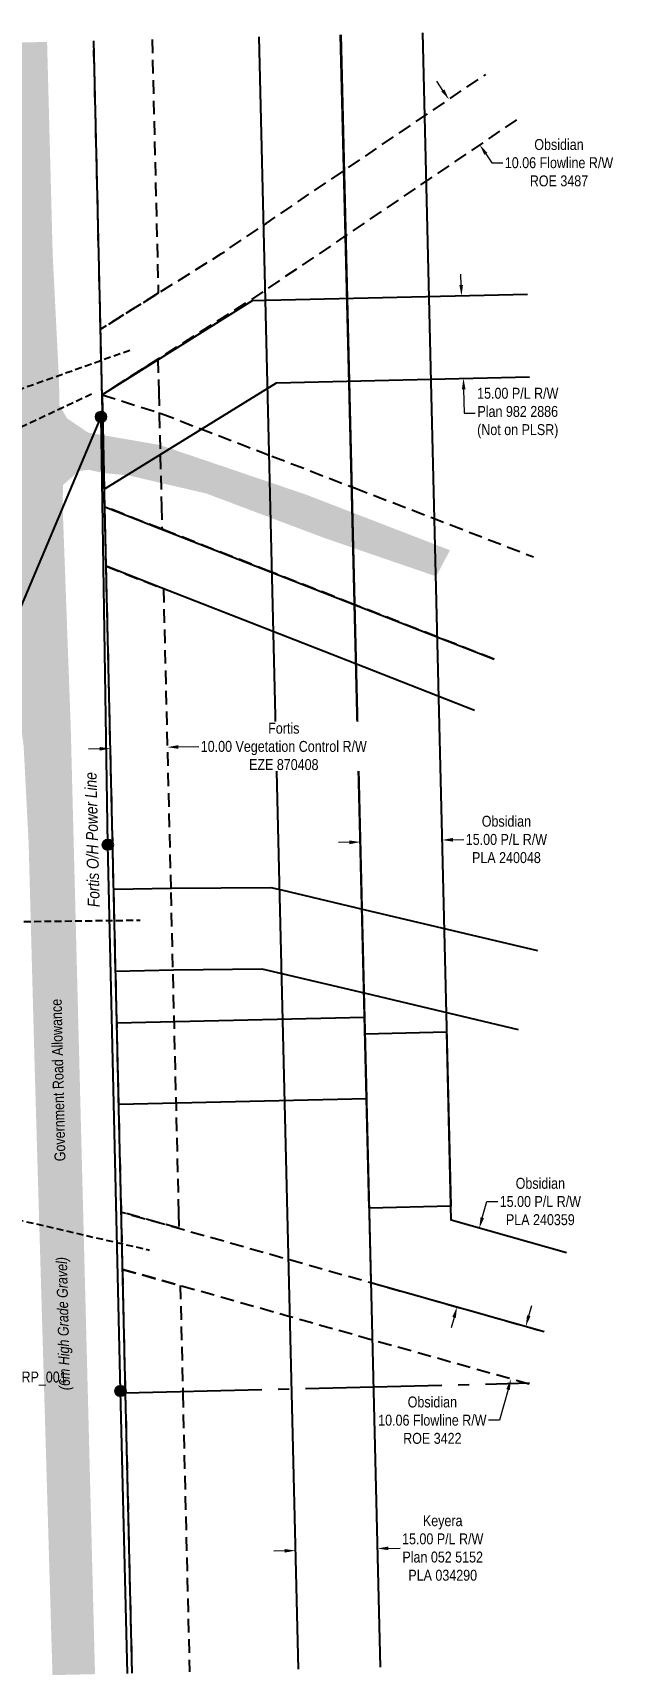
# Model space of a CAD drawing. Extents: x 610158 to 618425, y 5897307 to 5901062.
# Drawn here: x 611205 to 611737, y 5898237 to 5899743 of the extents above; entities that cross this region are included whole.
import ezdxf
from ezdxf.enums import TextEntityAlignment as Align

# ---------------------------------------------------------------- set-up
doc = ezdxf.new("R2010")
doc.units = 0
doc.header["$LTSCALE"] = 5
doc.header["$PDSIZE"] = 0.5
for name, pattern in [('foc-ACCESSROAD', [3.75, 2.5, -1.25]), ('foc-FLOWLINE', [3.75, 2.5, -1.25]), ('foc-QUARTERLINE', [33, 25, -3, 2, -3]), ('POWERLINE5', [7.8, 2.4, -0.6, 0.6, -0.6, 0.6, -0.6, 2.4]), ('UG_PIPE', [1.875, 1.25, -0.625])]:
    doc.linetypes.add(name, pattern=pattern)
doc.layers.get('Defpoints').update_dxf_attribs({"color": 9})
for name, color, linetype in [('35', 37, 'Continuous'), ('AS-PIPE-UG', 44, 'UG_PIPE'), ('AS-POWER', 104, 'foc-POWER'), ('AS-POWER-EXISTING', 72, 'POWERLINE5'), ('AS-POWER-EXISTING-PP', 72, 'Continuous'), ('AS-ROADS', 254, 'Continuous'), ('C-RW', 13, 'Continuous'), ('C-WS', 13, 'foc-ACCESSROAD'), ('F-EZE', 190, 'foc-FLOWLINE'), ('F-RW', 190, 'Continuous'), ('L-ROAD-T', 7, 'Continuous'), ('L-SEC', 7, 'Continuous'), ('L-SECQ', 8, 'foc-QUARTERLINE')]:
    doc.layers.add(name, color=color, linetype=linetype)
for name, color, linetype, lineweight in [('C-AR-T', 13, 'Continuous', 9), ('C-FLOWLINE-T', 13, 'Continuous', 9), ('C-RW-T', 13, 'Continuous', 9), ('F-EZE-T', 190, 'Continuous', 9), ('F-RW-T', 190, 'Continuous', 9), ('T-TEXT', 48, 'Continuous', 18)]:
    doc.layers.add(name, color=color, linetype=linetype, lineweight=lineweight)
doc.styles.add('100L', font='ARIALN.TTF', dxfattribs={"height": 11})
doc.styles.add('80', font='ARIALN.TTF', dxfattribs={"height": 10})
doc.styles.add('80CG', font='ARIALN.TTF', dxfattribs={"height": 10})
doc.styles.add('80L', font='ARIALN.TTF', dxfattribs={"height": 10})
doc.styles.add('80LS', font='ARIALNI.TTF', dxfattribs={"height": 10})
doc.styles.add('foc-LtypeFont', font='ARIALN.TTF', dxfattribs={"height": 7.35})
doc.linetypes.add('foc-POWER', pattern='A,6,-1,["P",foc-LtypeFont,S=0.2,R=0,X=-0.625,Y=-0.75],-1.24,4', length=12.24)
doc.dimstyles.new('Compass 5 000', dxfattribs={"dimscale": 5, "dimtxt": 9, "dimasz": 2, "dimexe": 0.2, "dimexo": 0.0625, "dimgap": 0.5, "dimtad": 0, "dimtih": 1, "dimtoh": 1, "dimzin": 0, "dimdsep": 46, "dimtxsty": '80CG', "dimcen": 0.1, "dimse1": 1, "dimse2": 1, "dimclrd": 256, "dimclrt": 256, "dimaunit": 1, "dimadec": 4, "dimazin": 0, "dimtfac": 0.06, "dimtofl": 0, "dimtmove": 0, "dimatfit": 1, "dimfxl": 0.2, "dimtolj": 1, "dimtzin": 0, "dimlwd": -1, "dimarcsym": 0})

# ---------------------------------------------------------------- blocks, each defined once
blk = doc.blocks.new('POWERPOLE')
h = blk.add_hatch(color=255)
edge = h.paths.add_edge_path()
edge.add_arc((0, 0), 0.96, 0, 360)
at = {"linetype": 'Continuous'}
for p, q in [((0.68, -0.68), (-0.68, 0.68)), ((-0.68, -0.68), (0.68, 0.68))]:
    blk.add_line(p, q, dxfattribs=at)
blk.add_circle((0, 0), 0.96, dxfattribs=at)
blk = doc.blocks.new('*D472')
at = {"layer": 'C-FLOWLINE-T', "transparency": 16777216}
for p, q in [((611581, 5899690.5), (611575.4, 5899698.8)), ((611620.4, 5899632.4), (611626, 5899624.1)), ((611626, 5899624.1), (611636, 5899624.1))]:
    blk.add_line(p, q, dxfattribs=at)
for points in [[(611582.4, 5899691.5), (611579.6, 5899689.6), (611586.6, 5899682.2)], [(611621.8, 5899633.3), (611619.1, 5899631.4), (611614.8, 5899640.6)]]:
    blk.add_solid(points, dxfattribs=at)
at = {"layer": 'Defpoints', "color": 0, "transparency": 16777216}
for p in [(611591.5, 5899685.6), (611619.7, 5899644), (611614.8, 5899640.6)]:
    blk.add_point(p, dxfattribs=at)
at = {"layer": 'C-FLOWLINE-T', "transparency": 16777216, "insert": (611687.5, 5899624.1), "char_height": 10, "attachment_point": 5, "style": '80CG'}
blk.add_mtext('\\A1;Obsidian\\P10.06 Flowline R/W\\PROE 3487', dxfattribs=at)
blk = doc.blocks.new('*D473')
at = {"layer": 'C-RW-T', "transparency": 16777216}
for p, q in [((611617.2, 5898656.8), (611621.3, 5898671.6)), ((611621.3, 5898671.6), (611631.3, 5898671.6)), ((611591.3, 5898565.4), (611588.6, 5898555.7))]:
    blk.add_line(p, q, dxfattribs=at)
for points in [[(611615.6, 5898657.2), (611618.8, 5898656.3), (611614.4, 5898647.2)], [(611589.7, 5898565.8), (611592.9, 5898564.9), (611594, 5898575)]]:
    blk.add_solid(points, dxfattribs=at)
at = {"layer": 'Defpoints', "color": 0, "transparency": 16777216}
for p in [(611614.4, 5898647.2), (611614.6, 5898647.1), (611594.2, 5898574.9)]:
    blk.add_point(p, dxfattribs=at)
at = {"layer": 'C-RW-T', "transparency": 16777216, "insert": (611670.4, 5898671.6), "char_height": 10, "attachment_point": 5, "style": '80CG'}
blk.add_mtext('\\A1;Obsidian\\P15.00 P/L R/W\\PPLA 240359', dxfattribs=at)
blk = doc.blocks.new('*D474')
at = {"layer": 'C-RW-T', "transparency": 16777216}
for p, q in [((611495.4, 5899001), (611485.4, 5899000.8)), ((611590.3, 5899003.3), (611600.3, 5899003.6))]:
    blk.add_line(p, q, dxfattribs=at)
for points in [[(611495.3, 5899002.7), (611495.4, 5898999.3), (611505.4, 5899001.3)], [(611590.2, 5899005), (611590.3, 5899001.7), (611580.3, 5899003.1)]]:
    blk.add_solid(points, dxfattribs=at)
at = {"layer": 'Defpoints', "color": 0, "transparency": 16777216}
for p in [(611505, 5899014.6), (611579.9, 5899016.4), (611580.3, 5899003.1)]:
    blk.add_point(p, dxfattribs=at)
at = {"layer": 'C-RW-T', "transparency": 16777216, "insert": (611639.3, 5899003.6), "char_height": 10, "attachment_point": 5, "style": '80CG'}
blk.add_mtext('\\A1;Obsidian\\P15.00 P/L R/W\\PPLA 240048', dxfattribs=at)
blk = doc.blocks.new('*D477')
at = {"layer": 'Defpoints', "color": 0, "transparency": 16777216}
for p in [(611610.6, 5899502.3), (611599.9, 5899426.5), (611612.4, 5899426.8)]:
    blk.add_point(p, dxfattribs=at)
at = {"layer": 'F-RW-T', "transparency": 16777216}
for p, q in [((611597.9, 5899512), (611597.6, 5899522)), ((611600.1, 5899416.5), (611600.6, 5899394.6)), ((611600.6, 5899394.6), (611610.6, 5899394.6))]:
    blk.add_line(p, q, dxfattribs=at)
for points in [[(611599.5, 5899512.1), (611596.2, 5899512), (611598.1, 5899502)], [(611601.8, 5899416.5), (611598.5, 5899416.4), (611599.9, 5899426.5)]]:
    blk.add_solid(points, dxfattribs=at)
at = {"layer": 'F-RW-T', "transparency": 16777216, "insert": (611649.7, 5899394.6), "char_height": 10, "attachment_point": 5, "style": '80CG'}
blk.add_mtext('\\A1;15.00 P/L R/W\\PPlan 982 2886\\P(Not on PLSR)', dxfattribs=at)
blk = doc.blocks.new('*D484')
at = {"layer": 'C-AR-T', "transparency": 16777216}
for p, q in [((611659.8, 5898566.8), (611662.5, 5898576.4)), ((611640.8, 5898499.2), (611632.9, 5898471.1)), ((611632.9, 5898471.1), (611622.9, 5898471.1))]:
    blk.add_line(p, q, dxfattribs=at)
for points in [[(611658.2, 5898567.3), (611661.4, 5898566.4), (611657.1, 5898557.2)], [(611639.2, 5898499.7), (611642.4, 5898498.8), (611643.5, 5898508.9)]]:
    blk.add_solid(points, dxfattribs=at)
at = {"layer": 'Defpoints', "color": 0, "transparency": 16777216}
for p in [(611614.3, 5898569.2), (611600.7, 5898520.9), (611643.5, 5898508.9)]:
    blk.add_point(p, dxfattribs=at)
at = {"layer": 'C-AR-T', "transparency": 16777216, "insert": (611571.4, 5898471.1), "char_height": 10, "attachment_point": 5, "style": '80CG'}
blk.add_mtext('\\A1;Obsidian\\P10.06 Flowline R/W\\PROE 3422', dxfattribs=at)
blk = doc.blocks.new('*D485')
at = {"layer": 'Defpoints', "color": 0, "transparency": 16777216}
for p in [(611446, 5898352.2), (611521, 5898354), (611521, 5898353.4)]:
    blk.add_point(p, dxfattribs=at)
at = {"layer": 'F-RW-T', "transparency": 16777216}
for p, q in [((611436, 5898351.3), (611426.1, 5898351.1)), ((611531, 5898353.6), (611541.8, 5898353.9))]:
    blk.add_line(p, q, dxfattribs=at)
for points in [[(611436, 5898353), (611436.1, 5898349.7), (611446, 5898351.6)], [(611531, 5898355.3), (611531, 5898352), (611521, 5898353.4)]]:
    blk.add_solid(points, dxfattribs=at)
at = {"layer": 'F-RW-T', "transparency": 16777216, "insert": (611580.9, 5898353.9), "char_height": 10, "attachment_point": 5, "style": '80CG'}
blk.add_mtext('\\A1;Keyera\\P15.00 P/L R/W\\PPlan 052 5152\\PPLA 034290', dxfattribs=at)
blk = doc.blocks.new('*D486')
at = {"layer": 'Defpoints', "color": 0, "transparency": 16777216}
for p in [(611275.4, 5899124), (611327.5, 5899125.2), (611328.4, 5899088.2)]:
    blk.add_point(p, dxfattribs=at)
at = {"layer": 'F-EZE-T', "transparency": 16777216}
for p, q in [((611266.3, 5899086.7), (611256.3, 5899086.5)), ((611338.4, 5899088.5), (611357.3, 5899088.9))]:
    blk.add_line(p, q, dxfattribs=at)
for points in [[(611266.3, 5899088.4), (611266.4, 5899085.1), (611276.3, 5899087)], [(611338.4, 5899090.1), (611338.4, 5899086.8), (611328.4, 5899088.2)]]:
    blk.add_solid(points, dxfattribs=at)
at = {"layer": 'F-EZE-T', "transparency": 16777216, "insert": (611435.2, 5899088.9), "char_height": 10, "attachment_point": 5, "style": '80CG', "bg_fill": 3, "box_fill_scale": 1.1, "bg_fill_color": 256, "bg_fill_true_color": 13158600, "bg_fill_transparency": 0}
blk.add_mtext('\\A1;Fortis\\P10.00 Vegetation Control R/W\\PEZE 870408', dxfattribs=at)

msp = doc.modelspace()

# ---------------------------------------------------------------- hatches: boundary and pattern name
at = {"layer": 'AS-ROADS'}
h = msp.add_hatch(color=256, dxfattribs=at)
h.dxf.hatch_style = 1
h.paths.add_polyline_path([(611223.14, 5898237.346), (611262.141, 5898238.286), (611239.834, 5899108.157), (611232.416, 5899310.349), (611232.853, 5899328.676), (611239.836, 5899334.785), (611246.822, 5899341.33), (611255.988, 5899342.64), (611269.957, 5899339.584), (611293.093, 5899337.403), (611364.247, 5899320.821), (611473.188, 5899279.764), (611574.898, 5899244.856), (611587.557, 5899268.856), (611455.245, 5899319.961), (611321.668, 5899365.34), (611255.753, 5899376.686), (611236.547, 5899389.776), (611229.562, 5899401.557), (611229.124, 5899425.12), (611223.359, 5899539.251), (611218.203, 5899734.941), (611180.757, 5899734.037), (611191.382, 5899289.352), (611193.779, 5899254.749), (611190.264, 5899239.821), (611181.761, 5899221.808), (611165.651, 5899205.215), (611145.614, 5899195.027), (611092.944, 5899190.695), (611014.434, 5899184.327), (610904.43, 5899173.872), (610886.545, 5899172.51), (610867.921, 5899172.741), (610852.054, 5899182.164), (610835.96, 5899218.71), (610812.689, 5899273.722), (610799.353, 5899277.63), (610790.845, 5899274.871), (610747.553, 5899274.871), (610728.008, 5899270.504), (610687.539, 5899267.516), (610676.042, 5899258.551), (610679.031, 5899234.648), (610682.939, 5899141.909), (610671.868, 5899110.335), (610657.613, 5899099.532), (610656.233, 5899084.132), (610654.163, 5899076.317), (610651.633, 5899070.111), (610652.094, 5899062.066), (610655.772, 5899058.848), (610661.752, 5899058.848), (610668.419, 5899059.538), (610684.286, 5899054.712), (610685.434, 5899048.964), (610694.863, 5899043.448), (610754.666, 5899046.121), (610796.084, 5899051.39), (610824.311, 5899048.383), (610835.648, 5899045.84), (610836.813, 5898974.278), (610839.59, 5898943.519), (610834.963, 5898924.554), (610836.817, 5898900.678), (610830.801, 5898881.25), (610819.459, 5898871), (610808.816, 5898868.919), (610797.48, 5898863.137), (610786.837, 5898848.335), (610770.629, 5898806.857), (610760.911, 5898778.18), (610761.605, 5898757.134), (610769.933, 5898738.169), (610786.592, 5898725.448), (610794.689, 5898721.517), (610821.983, 5898701.814), (610840.141, 5898692.505), (610855.039, 5898689.015), (610870.869, 5898691.11), (610876.455, 5898700.883), (610878.086, 5898718.801), (610868.541, 5898740.908), (610865.98, 5898759.523), (610870.403, 5898786.517), (610877.182, 5898816.632), (610884.863, 5898826.172), (610891.149, 5898847.813), (610895.571, 5898854.794), (610905.116, 5898851.071), (610921.588, 5898847.36), (610944.752, 5898844.981), (610965.168, 5898847.726), (610999.23, 5898858.303), (611018.706, 5898873.088), (611050.062, 5898907.688), (611072.487, 5898952.108), (611085.665, 5898991.924), (611091.587, 5899005.814), (611110.443, 5899071.444), (611127.053, 5899111.615), (611136.162, 5899130.896), (611143.664, 5899136.252), (611155.185, 5899141.074), (611169.384, 5899141.609), (611177.421, 5899137.325), (611185.191, 5899128.754), (611190.014, 5899120.184), (611194.835, 5899103.313), (611196.71, 5899089.12), (611201.289, 5899000.904), (611206.831, 5898794.29)])

# ---------------------------------------------------------------- linework, layer by layer
at = {"layer": 'AS-PIPE-UG', "flags": 128}
for points in [[(611294.111, 5899452.001), (611162.8, 5899405.344), (611084.215, 5899395.527), (611075.623, 5899388.7), (611073.989, 5899322.11), (611069.645, 5899217.994), (611053.051, 5899116.667)], [(611258.954, 5899411.936), (611167.539, 5899368.982), (611066.056, 5899367.113), (610965.104, 5899361.675), (610848.053, 5899336.534), (610772.381, 5899334.05), (610702.207, 5899326.768), (610640.815, 5899322.999), (610635.137, 5899316.442), (610635.297, 5899226.81), (610634.468, 5899137.374), (610634.793, 5899092.156), (610704.012, 5899086.573)], [(610704.911, 5899070.454), (610566.583, 5899064.716), (610558.486, 5899011.971), (610557.197, 5898958.885), (610582.522, 5898855.214), (610652.791, 5898741.882), (610744.342, 5898666.35), (610892.936, 5898664.805), (611067.706, 5898665.91), (611194.438, 5898654.284), (611312.08, 5898627.144)], [(610706.486, 5899055.729), (610707.211, 5899043.814), (610711.914, 5898932.32), (610768.708, 5898924.793), (610889.522, 5898922.724), (610986.426, 5898920.585), (611096.83, 5898927.327), (611303.393, 5898929.626)]]:
    msp.add_lwpolyline(points, dxfattribs=at)
at = {"layer": 'AS-POWER', "flags": 128}
for points in [[(610930.3, 5899054.565), (611124.903, 5899052.566), (611267.641, 5899391.12)], [(611273.889, 5898998.782), (611267.641, 5899391.12)], [(611292.061, 5898239.007), (611285.504, 5898497.902), (611273.889, 5898998.782)]]:
    msp.add_lwpolyline(points, dxfattribs=at)
at = {"layer": 'C-RW', "flags": 128}
for points in [[(611562.242, 5899743.252), (611570.037, 5899423.159), (611588.428, 5898667.238), (611513.479, 5898665.439), (611495.089, 5899421.334), (611487.293, 5899741.441)], [(611694.268, 5898624.604), (611588.736, 5898654.437), (611584.581, 5898826.857), (611509.631, 5898825.051), (611515.12, 5898597.279), (611673.858, 5898552.407)]]:
    msp.add_lwpolyline(points, dxfattribs=at)
at = {"layer": 'C-RW'}
for points in [[(611610.021, 5899121.953), (611500.305, 5899164.901), (611424.518, 5899194.569), (611322.862, 5899234.358), (611272.359, 5899254.129), (611271.047, 5899308.673), (611321.548, 5899288.901), (611423.168, 5899249.119), (611498.955, 5899219.458), (611628.107, 5899168.901)], [(611650.465, 5898829.168), (611510.471, 5898862.257), (611434.988, 5898880.108), (611415.25, 5898884.743), (611334.004, 5898883.826), (611281.059, 5898882.649), (611279.289, 5898957.967), (611332.194, 5898959.097), (611423.431, 5898959.625), (611433.077, 5898957.364), (611508.58, 5898939.418), (611667.668, 5898901.667)]]:
    msp.add_lwpolyline(points, dxfattribs=at)
at = {"layer": 'C-RW', "flags": 128}
msp.add_lwpolyline([(611282.167, 5898835.518), (611509.255, 5898840.681), (611511.06, 5898765.759), (611283.928, 5898760.595), (611282.167, 5898835.518)], close=True, dxfattribs=at)
at = {"layer": 'C-WS', "flags": 128}
for points in [[(611648.596, 5899663.552), (611494.296, 5899558.878), (611420.469, 5899508.792), (611404.847, 5899498.194), (611321.512, 5899445.115), (611268.629, 5899411.457), (611267.217, 5899471.511), (611320.08, 5899504.544), (611378.183, 5899540.86), (611418.991, 5899568.546), (611492.822, 5899618.628), (611620.37, 5899705.158)], [(611660.216, 5898504.149), (611514.239, 5898545.25), (611438.693, 5898566.618), (611336.901, 5898595.41), (611287.483, 5898609.388), (611286.276, 5898662.008), (611335.664, 5898648.038), (611437.421, 5898619.257), (611516.945, 5898596.764), (611673.858, 5898552.407)]]:
    msp.add_lwpolyline(points, dxfattribs=at)
at = {"layer": 'C-WS'}
msp.add_lwpolyline([(611628.107, 5899168.901), (611498.955, 5899219.458), (611423.168, 5899249.119), (611323.555, 5899288.116), (611271.047, 5899308.673), (611268.629, 5899411.457), (611322.732, 5899394.284), (611424.269, 5899355.174), (611500.051, 5899325.983), (611664.251, 5899262.731)], dxfattribs=at)
at = {"layer": 'F-EZE'}
for points in [[(611314.479, 5899737.267), (611320.08, 5899504.544), (611267.217, 5899471.511), (611261, 5899735.975)], [(611296.268, 5898239.108), (611287.483, 5898609.388), (611340.253, 5898594.494), (611342.643, 5898495.162), (611348.761, 5898240.373)]]:
    msp.add_lwpolyline(points, dxfattribs=at)
for points in [[(611323.048, 5899309.087), (611323.555, 5899288.116), (611271.047, 5899308.673), (611268.629, 5899411.457), (611319.803, 5899444.028), (611320.528, 5899413.853), (611321.023, 5899393.197), (611323.048, 5899309.087)], [(611338.675, 5898661.212), (611339.016, 5898647.09), (611286.276, 5898662.008), (611272.359, 5899254.129), (611324.902, 5899233.559), (611331.6, 5898955.12), (611333.409, 5898879.849), (611338.675, 5898661.212)]]:
    msp.add_lwpolyline(points, close=True, dxfattribs=at)
at = {"layer": 'F-RW'}
for points in [[(611448.668, 5898242.78), (611431.899, 5898938.686), (611412.587, 5899739.637)], [(611487.394, 5899741.444), (611506.849, 5898940.492), (611523.619, 5898244.587)]]:
    msp.add_lwpolyline(points, dxfattribs=at)
at = {"layer": 'F-RW', "flags": 128}
msp.add_lwpolyline([(611658.58, 5899503.437), (611406.329, 5899497.535), (611268.629, 5899411.457), (611270.669, 5899324.715), (611428.383, 5899422.428), (611660.347, 5899427.91)], dxfattribs=at)
at = {"layer": 'L-SEC', "flags": 128}
for points in [[(611290.143, 5898496.205), (611261, 5899735.975)], [(611296.25, 5898239.108), (611290.143, 5898496.23)]]:
    msp.add_lwpolyline(points, dxfattribs=at)
at = {"layer": 'L-SECQ', "flags": 128}
msp.add_lwpolyline([(611290.141, 5898496.282), (611660.533, 5898505.272)], dxfattribs=at)

# ---------------------------------------------------------------- block references
at = {"layer": 'AS-POWER-EXISTING', "xscale": 4.998132549999968, "yscale": 4.998132549999968, "zscale": 4.998132549999968}
for p in [(611273.889, 5898998.782), (611285.504, 5898497.902)]:
    msp.add_blockref('POWERPOLE', p, dxfattribs=at)
at = {"layer": 'AS-POWER-EXISTING-PP', "color": 3, "xscale": 4.996216116036321, "yscale": 4.996216116036321, "zscale": 4.996216116036321}
msp.add_blockref('POWERPOLE', (611267.641, 5899391.12), dxfattribs=at)

# ---------------------------------------------------------------- texts
at = {"layer": '35', "color": 3, "style": '80'}
msp.add_attdef('RP_001', (611194.782, 5898505.724), 'RP', height=9.9963, dxfattribs=at)
at = {"layer": 'AS-POWER', "insert": (611255.465, 5898941.386), "char_height": 10.9884, "attachment_point": 1, "rotation": 91.361605, "style": '100L'}
msp.add_mtext_dynamic_manual_height_columns('\\A1;{\\fArial Narrow|b0|i1|c0|p34;Fortis O/H Power Line}', width=152.22463, gutter_width=54.981, heights=[0], dxfattribs=at)
at = {"layer": 'L-ROAD-T', "style": '80L'}
msp.add_text('Government Road Allowance', height=9.99627, rotation=91.360705, dxfattribs=at).set_placement((611228.296, 5898782.981), align=Align.MIDDLE_CENTER)
at = {"layer": 'T-TEXT', "style": '80LS'}
msp.add_text('(6m High Grade Gravel)', height=9.99627, rotation=91.360705, dxfattribs=at).set_placement((611232.851, 5898559.679), align=Align.MIDDLE_CENTER)

# ---------------------------------------------------------------- dimensions: what is measured, and where the dimension line sits
at = {"layer": 'C-AR-T', "color": 6}
dim = msp.add_linear_dim(base=(611643.488, 5898508.859), p1=(611614.284, 5898569.248), p2=(611600.675, 5898520.913), angle=254.274837, text='Obsidian\\P10.06 Flowline R/W\\PROE 3422', dimstyle='Compass 5 000', dxfattribs=at)
dim.commit()
dim.dimension.update_dxf_attribs({"geometry": '*D484', "text_midpoint": (611571.365, 5898471.108), "dimtype": 161})
at = {"layer": 'C-FLOWLINE-T', "color": 6}
dim = msp.add_linear_dim(base=(611614.817, 5899640.637), p1=(611591.508, 5899685.578), p2=(611619.733, 5899643.972), angle=304.152334, text='Obsidian\\P10.06 Flowline R/W\\PROE 3487', dimstyle='Compass 5 000', dxfattribs=at)
dim.commit()
dim.dimension.update_dxf_attribs({"geometry": '*D472', "text_midpoint": (611687.539, 5899624.086), "dimtype": 161})
at = {"layer": 'C-RW-T', "color": 6}
for base, p1, p2, angle, text, picture, middle in [((611580.257, 5899003.081), (611505.05, 5899014.583), (611579.933, 5899016.404), 1.393661, 'Obsidian\\P15.00 P/L R/W\\PPLA 240048', '*D474', (611639.337, 5899003.567)), ((611614.437, 5898647.172), (611594.182, 5898574.93), (611614.592, 5898647.128), 74.214779, 'Obsidian\\P15.00 P/L R/W\\PPLA 240359', '*D473', (611670.431, 5898671.606))]:
    dim = msp.add_linear_dim(base=base, p1=p1, p2=p2, angle=angle, text=text, dimstyle='Compass 5 000', dxfattribs=at)
    dim.commit()
    dim.dimension.update_dxf_attribs({"geometry": picture, "text_midpoint": middle, "dimtype": 161})
at = {"layer": 'F-RW-T', "color": 6}
for base, p1, p2, angle, text, picture, middle in [((611599.888, 5899426.481), (611610.619, 5899502.315), (611612.404, 5899426.777), 271.353878, '15.00 P/L R/W\\PPlan 982 2886\\P(Not on PLSR)', '*D477', (611649.726, 5899394.623)), ((611520.997, 5898353.393), (611446.031, 5898352.223), (611520.981, 5898354.029), 1.380375, 'Keyera\\P15.00 P/L R/W\\PPlan 052 5152\\PPLA 034290', '*D485', (611580.855, 5898353.893))]:
    dim = msp.add_linear_dim(base=base, p1=p1, p2=p2, angle=angle, text=text, dimstyle='Compass 5 000', dxfattribs=at)
    dim.commit()
    dim.dimension.update_dxf_attribs({"geometry": picture, "text_midpoint": middle, "dimtype": 161})

# ---------------------------------------------------------------- next in the draw order: dimensions: what is measured, and where the dimension line sits
at = {"layer": 'F-EZE-T', "color": 6}
dim = msp.add_linear_dim(base=(611328.398, 5899088.226), p1=(611275.418, 5899123.961), p2=(611327.508, 5899125.214), angle=1.377864, text='Fortis\\P10.00 Vegetation Control R/W\\PEZE 870408', dimstyle='Compass 5 000', override={"dimtfill": 1}, dxfattribs=at)
dim.commit()
dim.dimension.update_dxf_attribs({"geometry": '*D486', "text_midpoint": (611435.201, 5899088.921), "dimtype": 161})

doc.saveas('drawing.dxf')
